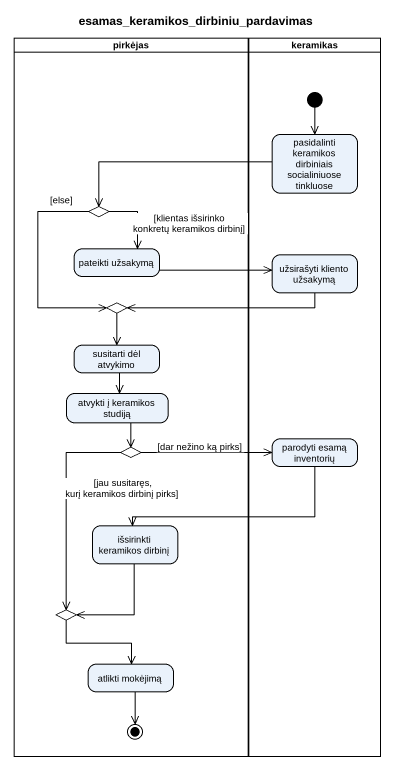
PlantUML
@startuml
title esamas_keramikos_dirbiniu_pardavimas
hide empty description
state pirkėjas <<partition>> {
  state choice1 <<choice>>
  state "pateikti užsakymą" as pateikti_užsakymą
  state choice2 <<choice>>
  state "susitarti dėl atvykimo" as susitarti_dėl_atvykimo
  state "atvykti į keramikos studiją" as atvykti_į_keramikos_studiją
  state choice3 <<choice>>
  state "išsirinkti keramikos dirbinį" as išsirinkti_keramikos_dirbinį
  state choice4 <<choice>>
  state "atlikti mokėjimą" as atlikti_mokėjimą
  atlikti_mokėjimą --> [*]
}
state keramikas <<partition>> {
  state "pasidalinti keramikos dirbiniais socialiniuose tinkluose" as pasidalinti_keramikos
  state "užsirašyti kliento užsakymą" as užsirašyti_kliento_užsakymą
  state "parodyti esamą inventorių" as parodyti_esamą_inventorių
  [*] --> pasidalinti_keramikos
}
pasidalinti_keramikos -left-> choice1
choice1 --> pateikti_užsakymą : [klientas išsirinko konkretų keramikos dirbinį]
choice1 --> choice2 : [else]
pateikti_užsakymą -right-> užsirašyti_kliento_užsakymą
užsirašyti_kliento_užsakymą -left-> choice2
choice2 --> susitarti_dėl_atvykimo
susitarti_dėl_atvykimo --> atvykti_į_keramikos_studiją
atvykti_į_keramikos_studiją --> choice3
parodyti_esamą_inventorių -left-> išsirinkti_keramikos_dirbinį
choice3 -right-> parodyti_esamą_inventorių : [dar nežino ką pirks]
choice3 --> choice4 : [jau susitaręs, kurį keramikos dirbinį pirks]
išsirinkti_keramikos_dirbinį --> choice4
choice4 --> atlikti_mokėjimą
@enduml
